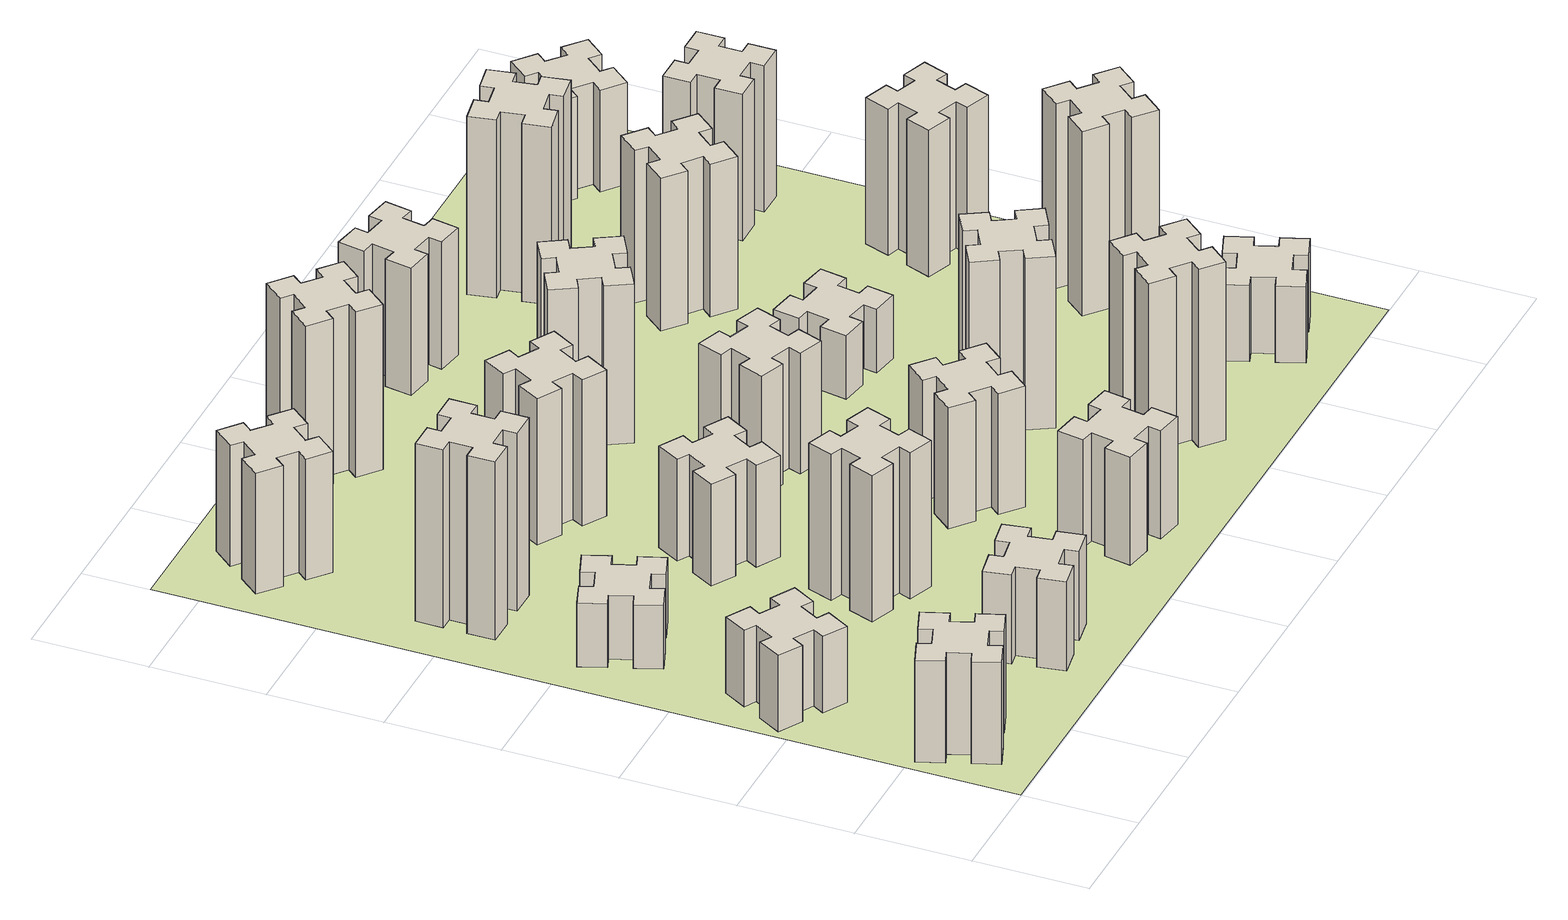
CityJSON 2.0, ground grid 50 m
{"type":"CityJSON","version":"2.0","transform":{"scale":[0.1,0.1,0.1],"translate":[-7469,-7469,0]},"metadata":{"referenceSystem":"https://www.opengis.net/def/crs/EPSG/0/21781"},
"CityObjects":{
"building1":{"type":"Building","attributes":{"class":"1000","function":"1000","usage":"1000","yearOfConstruction":2016,"roofType":"1000","measuredHeight":48,"storeysAboveGround":30,"storeysBelowGround":0},"geometry":[{"type":"Solid","lod":"1","boundaries":[[[[0,1,2,3,4,5,6,7,8,9,10,11,12,13,14,15,16,17,18,19]],[[17,16,20,21]],[[16,15,22,20]],[[15,14,23,22]],[[14,13,24,23]],[[13,12,25,24]],[[12,11,26,25]],[[11,10,27,26]],[[10,9,28,27]],[[9,8,29,28]],[[8,7,30,29]],[[7,6,31,30]],[[6,5,32,31]],[[5,4,33,32]],[[4,3,34,33]],[[3,2,35,34]],[[2,1,36,35]],[[1,0,37,36]],[[0,19,38,37]],[[19,18,39,38]],[[18,17,21,39]],[[24,25,26,27,28,29,30,31,32,33,34,35,36,37,38,39,21,20,22,23]]]]}]},
"building2":{"type":"Building","attributes":{"class":"1000","function":"1000","usage":"1000","yearOfConstruction":2016,"roofType":"1000","measuredHeight":36,"storeysAboveGround":30,"storeysBelowGround":0},"geometry":[{"type":"Solid","lod":"1","boundaries":[[[[40,41,42,43,44,45,46,47,48,49,50,51,52,53,54,55,56,57,58,59]],[[57,56,60,61]],[[56,55,62,60]],[[55,54,63,62]],[[54,53,64,63]],[[53,52,65,64]],[[52,51,66,65]],[[51,50,67,66]],[[50,49,68,67]],[[49,48,69,68]],[[48,47,70,69]],[[47,46,71,70]],[[46,45,72,71]],[[45,44,73,72]],[[44,43,74,73]],[[43,42,75,74]],[[42,41,76,75]],[[41,40,77,76]],[[40,59,78,77]],[[59,58,79,78]],[[58,57,61,79]],[[64,65,66,67,68,69,70,71,72,73,74,75,76,77,78,79,61,60,62,63]]]]}]},
"building3":{"type":"Building","attributes":{"class":"1000","function":"1000","usage":"1000","yearOfConstruction":2016,"roofType":"1000","measuredHeight":30,"storeysAboveGround":30,"storeysBelowGround":0},"geometry":[{"type":"Solid","lod":"1","boundaries":[[[[80,81,82,83,84,85,86,87,88,89,90,91,92,93,94,95,96,97,98,99]],[[97,96,100,101]],[[96,95,102,100]],[[95,94,103,102]],[[94,93,104,103]],[[93,92,105,104]],[[92,91,106,105]],[[91,90,107,106]],[[90,89,108,107]],[[89,88,109,108]],[[88,87,110,109]],[[87,86,111,110]],[[86,85,112,111]],[[85,84,113,112]],[[84,83,114,113]],[[83,82,115,114]],[[82,81,116,115]],[[81,80,117,116]],[[80,99,118,117]],[[99,98,119,118]],[[98,97,101,119]],[[104,105,106,107,108,109,110,111,112,113,114,115,116,117,118,119,101,100,102,103]]]]}]},
"building4":{"type":"Building","attributes":{"class":"1000","function":"1000","usage":"1000","yearOfConstruction":2016,"roofType":"1000","measuredHeight":84,"storeysAboveGround":30,"storeysBelowGround":0},"geometry":[{"type":"Solid","lod":"1","boundaries":[[[[120,121,122,123,124,125,126,127,128,129,130,131,132,133,134,135,136,137,138,139]],[[137,136,140,141]],[[136,135,142,140]],[[135,134,143,142]],[[134,133,144,143]],[[133,132,145,144]],[[132,131,146,145]],[[131,130,147,146]],[[130,129,148,147]],[[129,128,149,148]],[[128,127,150,149]],[[127,126,151,150]],[[126,125,152,151]],[[125,124,153,152]],[[124,123,154,153]],[[123,122,155,154]],[[122,121,156,155]],[[121,120,157,156]],[[120,139,158,157]],[[139,138,159,158]],[[138,137,141,159]],[[144,145,146,147,148,149,150,151,152,153,154,155,156,157,158,159,141,140,142,143]]]]}]},
"building5":{"type":"Building","attributes":{"class":"1000","function":"1000","usage":"1000","yearOfConstruction":2016,"roofType":"1000","measuredHeight":42,"storeysAboveGround":30,"storeysBelowGround":0},"geometry":[{"type":"Solid","lod":"1","boundaries":[[[[160,161,162,163,164,165,166,167,168,169,170,171,172,173,174,175,176,177,178,179]],[[177,176,180,181]],[[176,175,182,180]],[[175,174,183,182]],[[174,173,184,183]],[[173,172,185,184]],[[172,171,186,185]],[[171,170,187,186]],[[170,169,188,187]],[[169,168,189,188]],[[168,167,190,189]],[[167,166,191,190]],[[166,165,192,191]],[[165,164,193,192]],[[164,163,194,193]],[[163,162,195,194]],[[162,161,196,195]],[[161,160,197,196]],[[160,179,198,197]],[[179,178,199,198]],[[178,177,181,199]],[[184,185,186,187,188,189,190,191,192,193,194,195,196,197,198,199,181,180,182,183]]]]}]},
"building6":{"type":"Building","attributes":{"class":"1000","function":"1000","usage":"1000","yearOfConstruction":2016,"roofType":"1000","measuredHeight":57,"storeysAboveGround":30,"storeysBelowGround":0},"geometry":[{"type":"Solid","lod":"1","boundaries":[[[[200,201,202,203,204,205,206,207,208,209,210,211,212,213,214,215,216,217,218,219]],[[217,216,220,221]],[[216,215,222,220]],[[215,214,223,222]],[[214,213,224,223]],[[213,212,225,224]],[[212,211,226,225]],[[211,210,227,226]],[[210,209,228,227]],[[209,208,229,228]],[[208,207,230,229]],[[207,206,231,230]],[[206,205,232,231]],[[205,204,233,232]],[[204,203,234,233]],[[203,202,235,234]],[[202,201,236,235]],[[201,200,237,236]],[[200,219,238,237]],[[219,218,239,238]],[[218,217,221,239]],[[224,225,226,227,228,229,230,231,232,233,234,235,236,237,238,239,221,220,222,223]]]]}]},
"building7":{"type":"Building","attributes":{"class":"1000","function":"1000","usage":"1000","yearOfConstruction":2016,"roofType":"1000","measuredHeight":69,"storeysAboveGround":30,"storeysBelowGround":0},"geometry":[{"type":"Solid","lod":"1","boundaries":[[[[240,241,242,243,244,245,246,247,248,249,250,251,252,253,254,255,256,257,258,259]],[[257,256,260,261]],[[256,255,262,260]],[[255,254,263,262]],[[254,253,264,263]],[[253,252,265,264]],[[252,251,266,265]],[[251,250,267,266]],[[250,249,268,267]],[[249,248,269,268]],[[248,247,270,269]],[[247,246,271,270]],[[246,245,272,271]],[[245,244,273,272]],[[244,243,274,273]],[[243,242,275,274]],[[242,241,276,275]],[[241,240,277,276]],[[240,259,278,277]],[[259,258,279,278]],[[258,257,261,279]],[[264,265,266,267,268,269,270,271,272,273,274,275,276,277,278,279,261,260,262,263]]]]}]},
"building8":{"type":"Building","attributes":{"class":"1000","function":"1000","usage":"1000","yearOfConstruction":2016,"roofType":"1000","measuredHeight":48,"storeysAboveGround":30,"storeysBelowGround":0},"geometry":[{"type":"Solid","lod":"1","boundaries":[[[[280,281,282,283,284,285,286,287,288,289,290,291,292,293,294,295,296,297,298,299]],[[297,296,300,301]],[[296,295,302,300]],[[295,294,303,302]],[[294,293,304,303]],[[293,292,305,304]],[[292,291,306,305]],[[291,290,307,306]],[[290,289,308,307]],[[289,288,309,308]],[[288,287,310,309]],[[287,286,311,310]],[[286,285,312,311]],[[285,284,313,312]],[[284,283,314,313]],[[283,282,315,314]],[[282,281,316,315]],[[281,280,317,316]],[[280,299,318,317]],[[299,298,319,318]],[[298,297,301,319]],[[304,305,306,307,308,309,310,311,312,313,314,315,316,317,318,319,301,300,302,303]]]]}]},
"building9":{"type":"Building","attributes":{"class":"1000","function":"1000","usage":"1000","yearOfConstruction":2016,"roofType":"1000","measuredHeight":69,"storeysAboveGround":30,"storeysBelowGround":0},"geometry":[{"type":"Solid","lod":"1","boundaries":[[[[320,321,322,323,324,325,326,327,328,329,330,331,332,333,334,335,336,337,338,339]],[[337,336,340,341]],[[336,335,342,340]],[[335,334,343,342]],[[334,333,344,343]],[[333,332,345,344]],[[332,331,346,345]],[[331,330,347,346]],[[330,329,348,347]],[[329,328,349,348]],[[328,327,350,349]],[[327,326,351,350]],[[326,325,352,351]],[[325,324,353,352]],[[324,323,354,353]],[[323,322,355,354]],[[322,321,356,355]],[[321,320,357,356]],[[320,339,358,357]],[[339,338,359,358]],[[338,337,341,359]],[[344,345,346,347,348,349,350,351,352,353,354,355,356,357,358,359,341,340,342,343]]]]}]},
"building10":{"type":"Building","attributes":{"class":"1000","function":"1000","usage":"1000","yearOfConstruction":2016,"roofType":"1000","measuredHeight":51,"storeysAboveGround":30,"storeysBelowGround":0},"geometry":[{"type":"Solid","lod":"1","boundaries":[[[[360,361,362,363,364,365,366,367,368,369,370,371,372,373,374,375,376,377,378,379]],[[377,376,380,381]],[[376,375,382,380]],[[375,374,383,382]],[[374,373,384,383]],[[373,372,385,384]],[[372,371,386,385]],[[371,370,387,386]],[[370,369,388,387]],[[369,368,389,388]],[[368,367,390,389]],[[367,366,391,390]],[[366,365,392,391]],[[365,364,393,392]],[[364,363,394,393]],[[363,362,395,394]],[[362,361,396,395]],[[361,360,397,396]],[[360,379,398,397]],[[379,378,399,398]],[[378,377,381,399]],[[384,385,386,387,388,389,390,391,392,393,394,395,396,397,398,399,381,380,382,383]]]]}]},
"building11":{"type":"Building","attributes":{"class":"1000","function":"1000","usage":"1000","yearOfConstruction":2016,"roofType":"1000","measuredHeight":78,"storeysAboveGround":30,"storeysBelowGround":0},"geometry":[{"type":"Solid","lod":"1","boundaries":[[[[400,401,402,403,404,405,406,407,408,409,410,411,412,413,414,415,416,417,418,419]],[[417,416,420,421]],[[416,415,422,420]],[[415,414,423,422]],[[414,413,424,423]],[[413,412,425,424]],[[412,411,426,425]],[[411,410,427,426]],[[410,409,428,427]],[[409,408,429,428]],[[408,407,430,429]],[[407,406,431,430]],[[406,405,432,431]],[[405,404,433,432]],[[404,403,434,433]],[[403,402,435,434]],[[402,401,436,435]],[[401,400,437,436]],[[400,419,438,437]],[[419,418,439,438]],[[418,417,421,439]],[[424,425,426,427,428,429,430,431,432,433,434,435,436,437,438,439,421,420,422,423]]]]}]},
"building12":{"type":"Building","attributes":{"class":"1000","function":"1000","usage":"1000","yearOfConstruction":2016,"roofType":"1000","measuredHeight":57,"storeysAboveGround":30,"storeysBelowGround":0},"geometry":[{"type":"Solid","lod":"1","boundaries":[[[[440,441,442,443,444,445,446,447,448,449,450,451,452,453,454,455,456,457,458,459]],[[457,456,460,461]],[[456,455,462,460]],[[455,454,463,462]],[[454,453,464,463]],[[453,452,465,464]],[[452,451,466,465]],[[451,450,467,466]],[[450,449,468,467]],[[449,448,469,468]],[[448,447,470,469]],[[447,446,471,470]],[[446,445,472,471]],[[445,444,473,472]],[[444,443,474,473]],[[443,442,475,474]],[[442,441,476,475]],[[441,440,477,476]],[[440,459,478,477]],[[459,458,479,478]],[[458,457,461,479]],[[464,465,466,467,468,469,470,471,472,473,474,475,476,477,478,479,461,460,462,463]]]]}]},
"building13":{"type":"Building","attributes":{"class":"1000","function":"1000","usage":"1000","yearOfConstruction":2016,"roofType":"1000","measuredHeight":57,"storeysAboveGround":30,"storeysBelowGround":0},"geometry":[{"type":"Solid","lod":"1","boundaries":[[[[480,481,482,483,484,485,486,487,488,489,490,491,492,493,494,495,496,497,498,499]],[[497,496,500,501]],[[496,495,502,500]],[[495,494,503,502]],[[494,493,504,503]],[[493,492,505,504]],[[492,491,506,505]],[[491,490,507,506]],[[490,489,508,507]],[[489,488,509,508]],[[488,487,510,509]],[[487,486,511,510]],[[486,485,512,511]],[[485,484,513,512]],[[484,483,514,513]],[[483,482,515,514]],[[482,481,516,515]],[[481,480,517,516]],[[480,499,518,517]],[[499,498,519,518]],[[498,497,501,519]],[[504,505,506,507,508,509,510,511,512,513,514,515,516,517,518,519,501,500,502,503]]]]}]},
"building14":{"type":"Building","attributes":{"class":"1000","function":"1000","usage":"1000","yearOfConstruction":2016,"roofType":"1000","measuredHeight":75,"storeysAboveGround":30,"storeysBelowGround":0},"geometry":[{"type":"Solid","lod":"1","boundaries":[[[[520,521,522,523,524,525,526,527,528,529,530,531,532,533,534,535,536,537,538,539]],[[537,536,540,541]],[[536,535,542,540]],[[535,534,543,542]],[[534,533,544,543]],[[533,532,545,544]],[[532,531,546,545]],[[531,530,547,546]],[[530,529,548,547]],[[529,528,549,548]],[[528,527,550,549]],[[527,526,551,550]],[[526,525,552,551]],[[525,524,553,552]],[[524,523,554,553]],[[523,522,555,554]],[[522,521,556,555]],[[521,520,557,556]],[[520,539,558,557]],[[539,538,559,558]],[[538,537,541,559]],[[544,545,546,547,548,549,550,551,552,553,554,555,556,557,558,559,541,540,542,543]]]]}]},
"building15":{"type":"Building","attributes":{"class":"1000","function":"1000","usage":"1000","yearOfConstruction":2016,"roofType":"1000","measuredHeight":84,"storeysAboveGround":30,"storeysBelowGround":0},"geometry":[{"type":"Solid","lod":"1","boundaries":[[[[560,561,562,563,564,565,566,567,568,569,570,571,572,573,574,575,576,577,578,579]],[[577,576,580,581]],[[576,575,582,580]],[[575,574,583,582]],[[574,573,584,583]],[[573,572,585,584]],[[572,571,586,585]],[[571,570,587,586]],[[570,569,588,587]],[[569,568,589,588]],[[568,567,590,589]],[[567,566,591,590]],[[566,565,592,591]],[[565,564,593,592]],[[564,563,594,593]],[[563,562,595,594]],[[562,561,596,595]],[[561,560,597,596]],[[560,579,598,597]],[[579,578,599,598]],[[578,577,581,599]],[[584,585,586,587,588,589,590,591,592,593,594,595,596,597,598,599,581,580,582,583]]]]}]},
"building16":{"type":"Building","attributes":{"class":"1000","function":"1000","usage":"1000","yearOfConstruction":2016,"roofType":"1000","measuredHeight":81,"storeysAboveGround":30,"storeysBelowGround":0},"geometry":[{"type":"Solid","lod":"1","boundaries":[[[[600,601,602,603,604,605,606,607,608,609,610,611,612,613,614,615,616,617,618,619]],[[617,616,620,621]],[[616,615,622,620]],[[615,614,623,622]],[[614,613,624,623]],[[613,612,625,624]],[[612,611,626,625]],[[611,610,627,626]],[[610,609,628,627]],[[609,608,629,628]],[[608,607,630,629]],[[607,606,631,630]],[[606,605,632,631]],[[605,604,633,632]],[[604,603,634,633]],[[603,602,635,634]],[[602,601,636,635]],[[601,600,637,636]],[[600,619,638,637]],[[619,618,639,638]],[[618,617,621,639]],[[624,625,626,627,628,629,630,631,632,633,634,635,636,637,638,639,621,620,622,623]]]]}]},
"building17":{"type":"Building","attributes":{"class":"1000","function":"1000","usage":"1000","yearOfConstruction":2016,"roofType":"1000","measuredHeight":60,"storeysAboveGround":30,"storeysBelowGround":0},"geometry":[{"type":"Solid","lod":"1","boundaries":[[[[640,641,642,643,644,645,646,647,648,649,650,651,652,653,654,655,656,657,658,659]],[[657,656,660,661]],[[656,655,662,660]],[[655,654,663,662]],[[654,653,664,663]],[[653,652,665,664]],[[652,651,666,665]],[[651,650,667,666]],[[650,649,668,667]],[[649,648,669,668]],[[648,647,670,669]],[[647,646,671,670]],[[646,645,672,671]],[[645,644,673,672]],[[644,643,674,673]],[[643,642,675,674]],[[642,641,676,675]],[[641,640,677,676]],[[640,659,678,677]],[[659,658,679,678]],[[658,657,661,679]],[[664,665,666,667,668,669,670,671,672,673,674,675,676,677,678,679,661,660,662,663]]]]}]},
"building18":{"type":"Building","attributes":{"class":"1000","function":"1000","usage":"1000","yearOfConstruction":2016,"roofType":"1000","measuredHeight":30,"storeysAboveGround":30,"storeysBelowGround":0},"geometry":[{"type":"Solid","lod":"1","boundaries":[[[[680,681,682,683,684,685,686,687,688,689,690,691,692,693,694,695,696,697,698,699]],[[697,696,700,701]],[[696,695,702,700]],[[695,694,703,702]],[[694,693,704,703]],[[693,692,705,704]],[[692,691,706,705]],[[691,690,707,706]],[[690,689,708,707]],[[689,688,709,708]],[[688,687,710,709]],[[687,686,711,710]],[[686,685,712,711]],[[685,684,713,712]],[[684,683,714,713]],[[683,682,715,714]],[[682,681,716,715]],[[681,680,717,716]],[[680,699,718,717]],[[699,698,719,718]],[[698,697,701,719]],[[704,705,706,707,708,709,710,711,712,713,714,715,716,717,718,719,701,700,702,703]]]]}]},
"building19":{"type":"Building","attributes":{"class":"1000","function":"1000","usage":"1000","yearOfConstruction":2016,"roofType":"1000","measuredHeight":36,"storeysAboveGround":30,"storeysBelowGround":0},"geometry":[{"type":"Solid","lod":"1","boundaries":[[[[720,721,722,723,724,725,726,727,728,729,730,731,732,733,734,735,736,737,738,739]],[[737,736,740,741]],[[736,735,742,740]],[[735,734,743,742]],[[734,733,744,743]],[[733,732,745,744]],[[732,731,746,745]],[[731,730,747,746]],[[730,729,748,747]],[[729,728,749,748]],[[728,727,750,749]],[[727,726,751,750]],[[726,725,752,751]],[[725,724,753,752]],[[724,723,754,753]],[[723,722,755,754]],[[722,721,756,755]],[[721,720,757,756]],[[720,739,758,757]],[[739,738,759,758]],[[738,737,741,759]],[[744,745,746,747,748,749,750,751,752,753,754,755,756,757,758,759,741,740,742,743]]]]}]},
"building20":{"type":"Building","attributes":{"class":"1000","function":"1000","usage":"1000","yearOfConstruction":2016,"roofType":"1000","measuredHeight":72,"storeysAboveGround":30,"storeysBelowGround":0},"geometry":[{"type":"Solid","lod":"1","boundaries":[[[[760,761,762,763,764,765,766,767,768,769,770,771,772,773,774,775,776,777,778,779]],[[777,776,780,781]],[[776,775,782,780]],[[775,774,783,782]],[[774,773,784,783]],[[773,772,785,784]],[[772,771,786,785]],[[771,770,787,786]],[[770,769,788,787]],[[769,768,789,788]],[[768,767,790,789]],[[767,766,791,790]],[[766,765,792,791]],[[765,764,793,792]],[[764,763,794,793]],[[763,762,795,794]],[[762,761,796,795]],[[761,760,797,796]],[[760,779,798,797]],[[779,778,799,798]],[[778,777,781,799]],[[784,785,786,787,788,789,790,791,792,793,794,795,796,797,798,799,781,780,782,783]]]]}]},
"building21":{"type":"Building","attributes":{"class":"1000","function":"1000","usage":"1000","yearOfConstruction":2016,"roofType":"1000","measuredHeight":84,"storeysAboveGround":30,"storeysBelowGround":0},"geometry":[{"type":"Solid","lod":"1","boundaries":[[[[800,801,802,803,804,805,806,807,808,809,810,811,812,813,814,815,816,817,818,819]],[[817,816,820,821]],[[816,815,822,820]],[[815,814,823,822]],[[814,813,824,823]],[[813,812,825,824]],[[812,811,826,825]],[[811,810,827,826]],[[810,809,828,827]],[[809,808,829,828]],[[808,807,830,829]],[[807,806,831,830]],[[806,805,832,831]],[[805,804,833,832]],[[804,803,834,833]],[[803,802,835,834]],[[802,801,836,835]],[[801,800,837,836]],[[800,819,838,837]],[[819,818,839,838]],[[818,817,821,839]],[[824,825,826,827,828,829,830,831,832,833,834,835,836,837,838,839,821,820,822,823]]]]}]},
"building22":{"type":"Building","attributes":{"class":"1000","function":"1000","usage":"1000","yearOfConstruction":2016,"roofType":"1000","measuredHeight":87,"storeysAboveGround":30,"storeysBelowGround":0},"geometry":[{"type":"Solid","lod":"1","boundaries":[[[[840,841,842,843,844,845,846,847,848,849,850,851,852,853,854,855,856,857,858,859]],[[857,856,860,861]],[[856,855,862,860]],[[855,854,863,862]],[[854,853,864,863]],[[853,852,865,864]],[[852,851,866,865]],[[851,850,867,866]],[[850,849,868,867]],[[849,848,869,868]],[[848,847,870,869]],[[847,846,871,870]],[[846,845,872,871]],[[845,844,873,872]],[[844,843,874,873]],[[843,842,875,874]],[[842,841,876,875]],[[841,840,877,876]],[[840,859,878,877]],[[859,858,879,878]],[[858,857,861,879]],[[864,865,866,867,868,869,870,871,872,873,874,875,876,877,878,879,861,860,862,863]]]]}]},
"building23":{"type":"Building","attributes":{"class":"1000","function":"1000","usage":"1000","yearOfConstruction":2016,"roofType":"1000","measuredHeight":69,"storeysAboveGround":30,"storeysBelowGround":0},"geometry":[{"type":"Solid","lod":"1","boundaries":[[[[880,881,882,883,884,885,886,887,888,889,890,891,892,893,894,895,896,897,898,899]],[[897,896,900,901]],[[896,895,902,900]],[[895,894,903,902]],[[894,893,904,903]],[[893,892,905,904]],[[892,891,906,905]],[[891,890,907,906]],[[890,889,908,907]],[[889,888,909,908]],[[888,887,910,909]],[[887,886,911,910]],[[886,885,912,911]],[[885,884,913,912]],[[884,883,914,913]],[[883,882,915,914]],[[882,881,916,915]],[[881,880,917,916]],[[880,899,918,917]],[[899,898,919,918]],[[898,897,901,919]],[[904,905,906,907,908,909,910,911,912,913,914,915,916,917,918,919,901,900,902,903]]]]}]},
"building24":{"type":"Building","attributes":{"class":"1000","function":"1000","usage":"1000","yearOfConstruction":2016,"roofType":"1000","measuredHeight":69,"storeysAboveGround":30,"storeysBelowGround":0},"geometry":[{"type":"Solid","lod":"1","boundaries":[[[[920,921,922,923,924,925,926,927,928,929,930,931,932,933,934,935,936,937,938,939]],[[937,936,940,941]],[[936,935,942,940]],[[935,934,943,942]],[[934,933,944,943]],[[933,932,945,944]],[[932,931,946,945]],[[931,930,947,946]],[[930,929,948,947]],[[929,928,949,948]],[[928,927,950,949]],[[927,926,951,950]],[[926,925,952,951]],[[925,924,953,952]],[[924,923,954,953]],[[923,922,955,954]],[[922,921,956,955]],[[921,920,957,956]],[[920,939,958,957]],[[939,938,959,958]],[[938,937,941,959]],[[944,945,946,947,948,949,950,951,952,953,954,955,956,957,958,959,941,940,942,943]]]]}]},
"building25":{"type":"Building","attributes":{"class":"1000","function":"1000","usage":"1000","yearOfConstruction":2016,"roofType":"1000","measuredHeight":48,"storeysAboveGround":30,"storeysBelowGround":0},"geometry":[{"type":"Solid","lod":"1","boundaries":[[[[960,961,962,963,964,965,966,967,968,969,970,971,972,973,974,975,976,977,978,979]],[[977,976,980,981]],[[976,975,982,980]],[[975,974,983,982]],[[974,973,984,983]],[[973,972,985,984]],[[972,971,986,985]],[[971,970,987,986]],[[970,969,988,987]],[[969,968,989,988]],[[968,967,990,989]],[[967,966,991,990]],[[966,965,992,991]],[[965,964,993,992]],[[964,963,994,993]],[[963,962,995,994]],[[962,961,996,995]],[[961,960,997,996]],[[960,979,998,997]],[[979,978,999,998]],[[978,977,981,999]],[[984,985,986,987,988,989,990,991,992,993,994,995,996,997,998,999,981,980,982,983]]]]}]},
"landuse1":{"type":"LandUse","attributes":{"name":"plot1","function":"1010"},"geometry":[{"type":"MultiSurface","lod":"1","boundaries":[[[1000,1001,1002,1003]]]}]}
},
"vertices":[
[266,255,0],[360,289,0],[380,233,0],[493,274,0],[452,387,0],[396,366,0],[362,460,0],[418,480,0],[377,593,0],[264,552,0],[285,496,0],[191,462,0],[170,518,0],[57,477,0],[99,364,0],[155,385,0],[189,291,0],[133,270,0],[174,157,0],[287,199,0],[189,291,480],[133,270,480],[155,385,480],[99,364,480],[57,477,480],[170,518,480],[191,462,480],[285,496,480],[264,552,480],[377,593,480],[418,480,480],[362,460,480],[396,366,480],[452,387,480],[493,274,480],[380,233,480],[360,289,480],[266,255,480],[287,199,480],[174,157,480],
[205,1214,0],[155,1127,0],[103,1157,0],[43,1053,0],[147,993,0],[177,1045,0],[264,995,0],[234,943,0],[338,883,0],[398,987,0],[346,1017,0],[396,1104,0],[448,1074,0],[508,1178,0],[404,1238,0],[374,1186,0],[287,1236,0],[317,1288,0],[213,1348,0],[153,1244,0],[287,1236,360],[317,1288,360],[374,1186,360],[404,1238,360],[508,1178,360],[448,1074,360],[396,1104,360],[346,1017,360],[398,987,360],[338,883,360],[234,943,360],[264,995,360],[177,1045,360],[147,993,360],[43,1053,360],[103,1157,360],[155,1127,360],[205,1214,360],[153,1244,360],[213,1348,360],
[366,1735,0],[460,1769,0],[480,1713,0],[593,1754,0],[552,1867,0],[496,1846,0],[462,1940,0],[518,1960,0],[477,2073,0],[364,2032,0],[385,1976,0],[291,1942,0],[270,1998,0],[157,1957,0],[199,1844,0],[255,1865,0],[289,1771,0],[233,1750,0],[274,1637,0],[387,1679,0],[289,1771,300],[233,1750,300],[255,1865,300],[199,1844,300],[157,1957,300],[270,1998,300],[291,1942,300],[385,1976,300],[364,2032,300],[477,2073,300],[518,1960,300],[462,1940,300],[496,1846,300],[552,1867,300],[593,1754,300],[480,1713,300],[460,1769,300],[366,1735,300],[387,1679,300],[274,1637,300],
[325,2385,0],[425,2385,0],[425,2325,0],[545,2325,0],[545,2445,0],[485,2445,0],[485,2545,0],[545,2545,0],[545,2665,0],[425,2665,0],[425,2605,0],[325,2605,0],[325,2665,0],[205,2665,0],[205,2545,0],[265,2545,0],[265,2445,0],[205,2445,0],[205,2325,0],[325,2325,0],[265,2445,840],[205,2445,840],[265,2545,840],[205,2545,840],[205,2665,840],[325,2665,840],[325,2605,840],[425,2605,840],[425,2665,840],[545,2665,840],[545,2545,840],[485,2545,840],[485,2445,840],[545,2445,840],[545,2325,840],[425,2325,840],[425,2385,840],[325,2385,840],[325,2325,840],[205,2325,840],
[898,405,0],[916,307,0],[857,297,0],[877,178,0],[996,199,0],[985,258,0],[1084,276,0],[1094,217,0],[1212,237,0],[1191,356,0],[1132,345,0],[1115,444,0],[1174,454,0],[1153,572,0],[1035,551,0],[1045,492,0],[947,475,0],[937,534,0],[818,513,0],[839,395,0],[947,475,420],[937,534,420],[1045,492,420],[1035,551,420],[1153,572,420],[1174,454,420],[1115,444,420],[1132,345,420],[1191,356,420],[1212,237,420],[1094,217,420],[1084,276,420],[985,258,420],[996,199,420],[877,178,420],[857,297,420],[916,307,420],[898,405,420],[839,395,420],[818,513,420],
[484,3387,0],[408,3452,0],[446,3498,0],[354,3575,0],[277,3483,0],[323,3444,0],[259,3368,0],[213,3406,0],[136,3314,0],[228,3237,0],[266,3283,0],[343,3219,0],[304,3173,0],[396,3096,0],[473,3188,0],[427,3226,0],[492,3303,0],[538,3264,0],[615,3356,0],[523,3433,0],[492,3303,570],[538,3264,570],[427,3226,570],[473,3188,570],[396,3096,570],[304,3173,570],[343,3219,570],[266,3283,570],[228,3237,570],[136,3314,570],[213,3406,570],[259,3368,570],[323,3444,570],[277,3483,570],[354,3575,570],[446,3498,570],[408,3452,570],[484,3387,570],[523,3433,570],[615,3356,570],
[1200,1202,0],[1106,1236,0],[1127,1292,0],[1014,1333,0],[973,1220,0],[1029,1200,0],[995,1106,0],[939,1127,0],[897,1014,0],[1010,973,0],[1031,1029,0],[1125,995,0],[1104,939,0],[1217,897,0],[1258,1010,0],[1202,1031,0],[1236,1125,0],[1292,1104,0],[1333,1217,0],[1220,1258,0],[1236,1125,690],[1292,1104,690],[1202,1031,690],[1258,1010,690],[1217,897,690],[1104,939,690],[1125,995,690],[1031,1029,690],[1010,973,690],[897,1014,690],[939,1127,690],[995,1106,690],[1029,1200,690],[973,1220,690],[1014,1333,690],[1127,1292,690],[1106,1236,690],[1200,1202,690],[1220,1258,690],[1333,1217,690],
[1045,1854,0],[995,1767,0],[943,1797,0],[883,1693,0],[987,1633,0],[1017,1685,0],[1104,1635,0],[1074,1583,0],[1178,1523,0],[1238,1627,0],[1186,1657,0],[1236,1744,0],[1288,1714,0],[1348,1818,0],[1244,1878,0],[1214,1826,0],[1127,1876,0],[1157,1928,0],[1053,1988,0],[993,1884,0],[1127,1876,480],[1157,1928,480],[1214,1826,480],[1244,1878,480],[1348,1818,480],[1288,1714,480],[1236,1744,480],[1186,1657,480],[1238,1627,480],[1178,1523,480],[1074,1583,480],[1104,1635,480],[1017,1685,480],[987,1633,480],[883,1693,480],[943,1797,480],[995,1767,480],[1045,1854,480],[993,1884,480],[1053,1988,480],
[1214,2566,0],[1127,2616,0],[1157,2668,0],[1053,2728,0],[993,2624,0],[1045,2594,0],[995,2507,0],[943,2537,0],[883,2433,0],[987,2373,0],[1017,2425,0],[1104,2375,0],[1074,2323,0],[1178,2263,0],[1238,2367,0],[1186,2397,0],[1236,2484,0],[1288,2454,0],[1348,2558,0],[1244,2618,0],[1236,2484,690],[1288,2454,690],[1186,2397,690],[1238,2367,690],[1178,2263,690],[1074,2323,690],[1104,2375,690],[1017,2425,690],[987,2373,690],[883,2433,690],[943,2537,690],[995,2507,690],[1045,2594,690],[993,2624,690],[1053,2728,690],[1157,2668,690],[1127,2616,690],[1214,2566,690],[1244,2618,690],[1348,2558,690],
[1787,276,0],[1885,258,0],[1875,199,0],[1993,178,0],[2014,297,0],[1955,307,0],[1972,405,0],[2031,395,0],[2052,513,0],[1934,534,0],[1924,475,0],[1825,492,0],[1836,551,0],[1717,572,0],[1697,454,0],[1756,444,0],[1738,345,0],[1679,356,0],[1658,237,0],[1777,217,0],[1738,345,510],[1679,356,510],[1756,444,510],[1697,454,510],[1717,572,510],[1836,551,510],[1825,492,510],[1924,475,510],[1934,534,510],[2052,513,510],[2031,395,510],[1972,405,510],[1955,307,510],[2014,297,510],[1993,178,510],[1875,199,510],[1885,258,510],[1787,276,510],[1777,217,510],[1658,237,510],
[1167,3326,0],[1232,3403,0],[1278,3364,0],[1355,3456,0],[1263,3533,0],[1224,3487,0],[1148,3552,0],[1186,3598,0],[1094,3675,0],[1017,3583,0],[1063,3544,0],[999,3468,0],[953,3506,0],[876,3414,0],[968,3337,0],[1006,3383,0],[1083,3319,0],[1044,3273,0],[1136,3196,0],[1213,3288,0],[1083,3319,780],[1044,3273,780],[1006,3383,780],[968,3337,780],[876,3414,780],[953,3506,780],[999,3468,780],[1063,3544,780],[1017,3583,780],[1094,3675,780],[1186,3598,780],[1148,3552,780],[1224,3487,780],[1263,3533,780],[1355,3456,780],[1278,3364,780],[1232,3403,780],[1167,3326,780],[1213,3288,780],[1136,3196,780],
[1803,1124,0],[1739,1048,0],[1693,1086,0],[1616,994,0],[1708,917,0],[1746,963,0],[1823,899,0],[1784,853,0],[1876,776,0],[1953,868,0],[1907,906,0],[1972,983,0],[2018,944,0],[2095,1036,0],[2003,1113,0],[1964,1067,0],[1888,1132,0],[1926,1178,0],[1834,1255,0],[1757,1163,0],[1888,1132,570],[1926,1178,570],[1964,1067,570],[2003,1113,570],[2095,1036,570],[2018,944,570],[1972,983,570],[1907,906,570],[1953,868,570],[1876,776,570],[1784,853,570],[1823,899,570],[1746,963,570],[1708,917,570],[1616,994,570],[1693,1086,570],[1739,1048,570],[1803,1124,570],[1757,1163,570],[1834,1255,570],
[1842,1771,0],[1876,1865,0],[1932,1844,0],[1973,1957,0],[1860,1998,0],[1840,1942,0],[1746,1976,0],[1767,2032,0],[1654,2073,0],[1613,1960,0],[1669,1940,0],[1635,1846,0],[1579,1867,0],[1537,1754,0],[1650,1713,0],[1671,1769,0],[1765,1735,0],[1744,1679,0],[1857,1637,0],[1898,1750,0],[1765,1735,570],[1744,1679,570],[1671,1769,570],[1650,1713,570],[1537,1754,570],[1579,1867,570],[1635,1846,570],[1669,1940,570],[1613,1960,570],[1654,2073,570],[1767,2032,570],[1746,1976,570],[1840,1942,570],[1860,1998,570],[1973,1957,570],[1932,1844,570],[1876,1865,570],[1842,1771,570],[1898,1750,570],[1857,1637,570],
[1744,2716,0],[1657,2666,0],[1627,2718,0],[1523,2658,0],[1583,2554,0],[1635,2584,0],[1685,2497,0],[1633,2467,0],[1693,2363,0],[1797,2423,0],[1767,2475,0],[1854,2525,0],[1884,2473,0],[1988,2533,0],[1928,2637,0],[1876,2607,0],[1826,2694,0],[1878,2724,0],[1818,2828,0],[1714,2768,0],[1826,2694,750],[1878,2724,750],[1876,2607,750],[1928,2637,750],[1988,2533,750],[1884,2473,750],[1854,2525,750],[1767,2475,750],[1797,2423,750],[1693,2363,750],[1633,2467,750],[1685,2497,750],[1635,2584,750],[1583,2554,750],[1523,2658,750],[1627,2718,750],[1657,2666,750],[1744,2716,750],[1714,2768,750],[1818,2828,750],
[2486,423,0],[2563,359,0],[2524,313,0],[2616,236,0],[2693,328,0],[2647,366,0],[2712,443,0],[2758,404,0],[2835,496,0],[2743,573,0],[2704,527,0],[2628,592,0],[2666,638,0],[2574,715,0],[2497,623,0],[2543,584,0],[2479,508,0],[2433,546,0],[2356,454,0],[2448,377,0],[2479,508,840],[2433,546,840],[2543,584,840],[2497,623,840],[2574,715,840],[2666,638,840],[2628,592,840],[2704,527,840],[2743,573,840],[2835,496,840],[2758,404,840],[2712,443,840],[2647,366,840],[2693,328,840],[2616,236,840],[2524,313,840],[2563,359,840],[2486,423,840],[2448,377,840],[2356,454,840],
[2616,1127,0],[2566,1214,0],[2618,1244,0],[2558,1348,0],[2454,1288,0],[2484,1236,0],[2397,1186,0],[2367,1238,0],[2263,1178,0],[2323,1074,0],[2375,1104,0],[2425,1017,0],[2373,987,0],[2433,883,0],[2537,943,0],[2507,995,0],[2594,1045,0],[2624,993,0],[2728,1053,0],[2668,1157,0],[2594,1045,810],[2624,993,810],[2507,995,810],[2537,943,810],[2433,883,810],[2373,987,810],[2425,1017,810],[2375,1104,810],[2323,1074,810],[2263,1178,810],[2367,1238,810],[2397,1186,810],[2484,1236,810],[2454,1288,810],[2558,1348,810],[2618,1244,810],[2566,1214,810],[2616,1127,810],[2668,1157,810],[2728,1053,810],
[1955,3367,0],[1972,3465,0],[2031,3455,0],[2052,3573,0],[1934,3594,0],[1924,3535,0],[1825,3552,0],[1836,3611,0],[1717,3632,0],[1697,3514,0],[1756,3504,0],[1738,3405,0],[1679,3416,0],[1658,3297,0],[1777,3277,0],[1787,3336,0],[1885,3318,0],[1875,3259,0],[1993,3238,0],[2014,3357,0],[1885,3318,600],[1875,3259,600],[1787,3336,600],[1777,3277,600],[1658,3297,600],[1679,3416,600],[1738,3405,600],[1756,3504,600],[1697,3514,600],[1717,3632,600],[1836,3611,600],[1825,3552,600],[1924,3535,600],[1934,3594,600],[2052,3573,600],[2031,3455,600],[1972,3465,600],[1955,3367,600],[2014,3357,600],[1993,3238,600],
[2427,1756,0],[2525,1738,0],[2515,1679,0],[2633,1658,0],[2654,1777,0],[2595,1787,0],[2612,1885,0],[2671,1875,0],[2692,1993,0],[2574,2014,0],[2564,1955,0],[2465,1972,0],[2476,2031,0],[2357,2052,0],[2337,1934,0],[2396,1924,0],[2378,1825,0],[2319,1836,0],[2298,1717,0],[2417,1697,0],[2378,1825,300],[2319,1836,300],[2396,1924,300],[2337,1934,300],[2357,2052,300],[2476,2031,300],[2465,1972,300],[2564,1955,300],[2574,2014,300],[2692,1993,300],[2671,1875,300],[2612,1885,300],[2595,1787,300],[2654,1777,300],[2633,1658,300],[2515,1679,300],[2525,1738,300],[2427,1756,300],[2417,1697,300],[2298,1717,300],
[3326,255,0],[3420,289,0],[3440,233,0],[3553,274,0],[3512,387,0],[3456,366,0],[3422,460,0],[3478,480,0],[3437,593,0],[3324,552,0],[3345,496,0],[3251,462,0],[3230,518,0],[3117,477,0],[3159,364,0],[3215,385,0],[3249,291,0],[3193,270,0],[3234,157,0],[3347,199,0],[3249,291,360],[3193,270,360],[3215,385,360],[3159,364,360],[3117,477,360],[3230,518,360],[3251,462,360],[3345,496,360],[3324,552,360],[3437,593,360],[3478,480,360],[3422,460,360],[3456,366,360],[3512,387,360],[3553,274,360],[3440,233,360],[3420,289,360],[3326,255,360],[3347,199,360],[3234,157,360],
[2804,2647,0],[2728,2712,0],[2766,2758,0],[2674,2835,0],[2597,2743,0],[2643,2704,0],[2579,2628,0],[2533,2666,0],[2456,2574,0],[2548,2497,0],[2586,2543,0],[2663,2479,0],[2624,2433,0],[2716,2356,0],[2793,2448,0],[2747,2486,0],[2812,2563,0],[2858,2524,0],[2935,2616,0],[2843,2693,0],[2812,2563,720],[2858,2524,720],[2747,2486,720],[2793,2448,720],[2716,2356,720],[2624,2433,720],[2663,2479,720],[2586,2543,720],[2548,2497,720],[2456,2574,720],[2533,2666,720],[2579,2628,720],[2643,2704,720],[2597,2743,720],[2674,2835,720],[2766,2758,720],[2728,2712,720],[2804,2647,720],[2843,2693,720],[2935,2616,720],
[2478,3265,0],[2496,3167,0],[2437,3157,0],[2457,3038,0],[2576,3059,0],[2565,3118,0],[2664,3136,0],[2674,3077,0],[2792,3097,0],[2771,3216,0],[2712,3205,0],[2695,3304,0],[2754,3314,0],[2733,3432,0],[2615,3411,0],[2625,3352,0],[2527,3335,0],[2517,3394,0],[2398,3373,0],[2419,3255,0],[2527,3335,840],[2517,3394,840],[2625,3352,840],[2615,3411,840],[2733,3432,840],[2754,3314,840],[2695,3304,840],[2712,3205,840],[2771,3216,840],[2792,3097,840],[2674,3077,840],[2664,3136,840],[2565,3118,840],[2576,3059,840],[2457,3038,840],[2437,3157,840],[2496,3167,840],[2478,3265,840],[2419,3255,840],[2398,3373,840],
[3487,1006,0],[3552,1083,0],[3598,1044,0],[3675,1136,0],[3583,1213,0],[3544,1167,0],[3468,1232,0],[3506,1278,0],[3414,1355,0],[3337,1263,0],[3383,1224,0],[3319,1148,0],[3273,1186,0],[3196,1094,0],[3288,1017,0],[3326,1063,0],[3403,999,0],[3364,953,0],[3456,876,0],[3533,968,0],[3403,999,870],[3364,953,870],[3326,1063,870],[3288,1017,870],[3196,1094,870],[3273,1186,870],[3319,1148,870],[3383,1224,870],[3337,1263,870],[3414,1355,870],[3506,1278,870],[3468,1232,870],[3544,1167,870],[3583,1213,870],[3675,1136,870],[3598,1044,870],[3552,1083,870],[3487,1006,870],[3533,968,870],[3456,876,870],
[3351,1769,0],[3445,1735,0],[3424,1679,0],[3537,1637,0],[3578,1750,0],[3522,1771,0],[3556,1865,0],[3612,1844,0],[3653,1957,0],[3540,1998,0],[3520,1942,0],[3426,1976,0],[3447,2032,0],[3334,2073,0],[3293,1960,0],[3349,1940,0],[3315,1846,0],[3259,1867,0],[3217,1754,0],[3330,1713,0],[3315,1846,690],[3259,1867,690],[3349,1940,690],[3293,1960,690],[3334,2073,690],[3447,2032,690],[3426,1976,690],[3520,1942,690],[3540,1998,690],[3653,1957,690],[3612,1844,690],[3556,1865,690],[3522,1771,690],[3578,1750,690],[3537,1637,690],[3424,1679,690],[3445,1735,690],[3351,1769,690],[3330,1713,690],[3217,1754,690],
[3285,2585,0],[3385,2585,0],[3385,2525,0],[3505,2525,0],[3505,2645,0],[3445,2645,0],[3445,2745,0],[3505,2745,0],[3505,2865,0],[3385,2865,0],[3385,2805,0],[3285,2805,0],[3285,2865,0],[3165,2865,0],[3165,2745,0],[3225,2745,0],[3225,2645,0],[3165,2645,0],[3165,2525,0],[3285,2525,0],[3225,2645,690],[3165,2645,690],[3225,2745,690],[3165,2745,690],[3165,2865,690],[3285,2865,690],[3285,2805,690],[3385,2805,690],[3385,2865,690],[3505,2865,690],[3505,2745,690],[3445,2745,690],[3445,2645,690],[3505,2645,690],[3505,2525,690],[3385,2525,690],[3385,2585,690],[3285,2585,690],[3285,2525,690],[3165,2525,690],
[3444,3387,0],[3368,3452,0],[3406,3498,0],[3314,3575,0],[3237,3483,0],[3283,3444,0],[3219,3368,0],[3173,3406,0],[3096,3314,0],[3188,3237,0],[3226,3283,0],[3303,3219,0],[3264,3173,0],[3356,3096,0],[3433,3188,0],[3387,3226,0],[3452,3303,0],[3498,3264,0],[3575,3356,0],[3483,3433,0],[3452,3303,480],[3498,3264,480],[3387,3226,480],[3433,3188,480],[3356,3096,480],[3264,3173,480],[3303,3219,480],[3226,3283,480],[3188,3237,480],[3096,3314,480],[3173,3406,480],[3219,3368,480],[3283,3444,480],[3237,3483,480],[3314,3575,480],[3406,3498,480],[3368,3452,480],[3444,3387,480],[3483,3433,480],[3575,3356,480],
[5,3705,0],[3705,3705,0],[3705,5,0],[5,5,0]
]}
